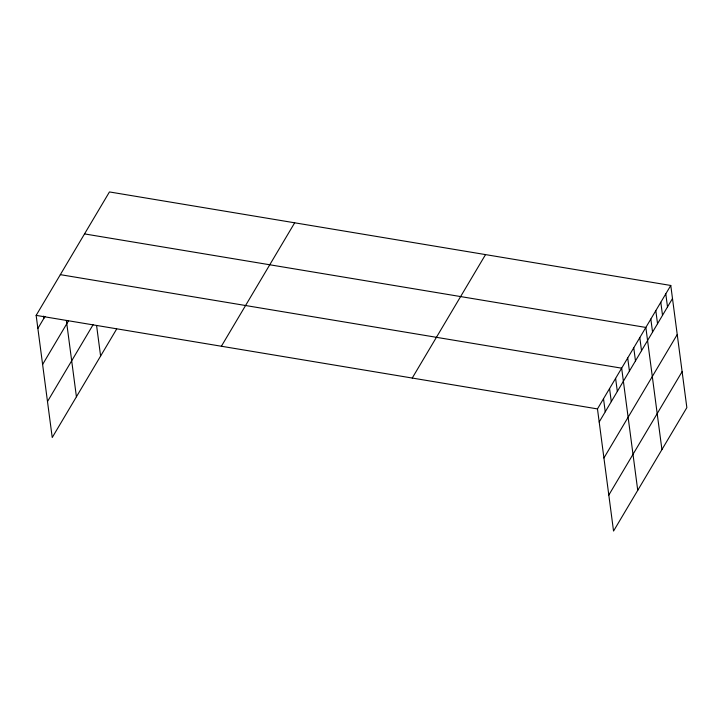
<?xml version="1.0" encoding="UTF-8"?>
<svg xmlns="http://www.w3.org/2000/svg" width="723" height="723" viewBox="0 0 723 723"><rect width="100%" height="100%" fill="white"/><g stroke="black" fill="none" stroke-linecap="round" stroke-linejoin="round"><path stroke-width="1.08" d="M116.665 329.01L52.228 437.532L36.15 315.382L109.453 191.938L670.772 285.468L686.85 407.618L613.547 531.062L597.469 408.911L670.772 285.468M37.867 328.459L45.016 316.421M42.612 364.455L68.45 320.94M47.492 401.536L93.122 324.69M221.383 346.245L294.686 222.801M412.237 378.048L485.531 254.604M599.195 421.988L672.489 298.545M603.931 457.984L677.225 334.541M608.811 495.065L682.114 371.622M84.528 233.909L645.847 327.438L661.925 449.589M60.334 274.65L621.663 368.179L637.74 490.321M36.15 315.382L597.469 408.911M665.784 293.863L667.51 306.941M660.804 302.259L662.521 315.336M655.815 310.655L657.541 323.723M650.836 319.051L652.553 332.119M639.801 337.623L641.518 350.7M633.755 347.808L635.472 360.885M627.709 357.993L629.426 371.071M615.607 378.364L617.334 391.432M609.561 388.549L611.287 401.617M603.515 398.725L605.241 411.803M96.584 325.513L100.605 356.059M66.371 320.443L76.421 396.791M43.633 316.096L43.922 318.274"/></g></svg>
